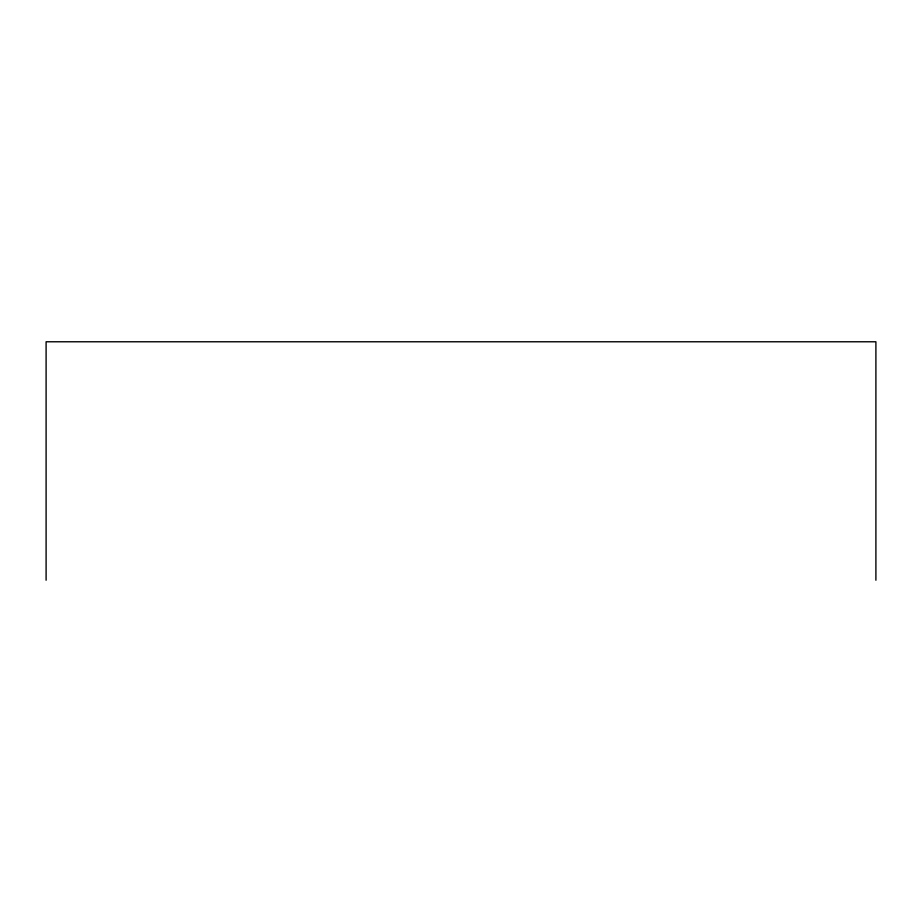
<?xml version="1.0" encoding="UTF-8"?>
<svg xmlns="http://www.w3.org/2000/svg" width="922" height="922" viewBox="0 0 922 922"><rect width="100%" height="100%" fill="white"/><g stroke="black" fill="none" stroke-linecap="round" stroke-linejoin="round"><path stroke-width="1.38" d="M875.9 580.226L875.9 341.774L46.1 341.774L46.1 580.226"/></g></svg>
